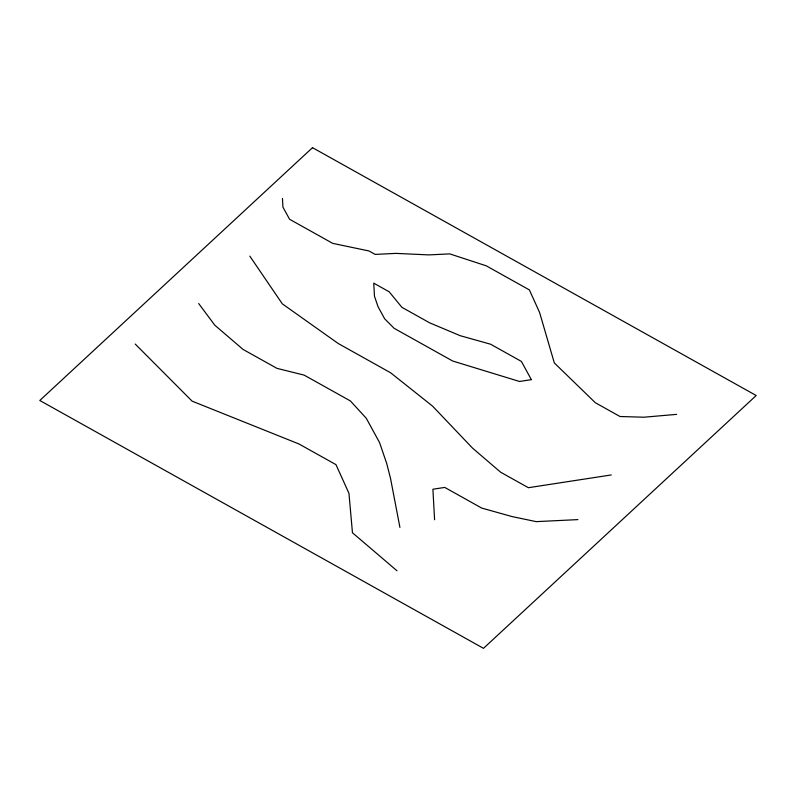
<?xml version="1.0" encoding="UTF-8"?>
<svg xmlns="http://www.w3.org/2000/svg" width="796" height="796" viewBox="0 0 796 796"><rect width="100%" height="100%" fill="white"/><g stroke="black" fill="none" stroke-linecap="round" stroke-linejoin="round"><path stroke-width="1.19" d="M611.278 474.943L528.375 487.709L500.644 472.217L472.426 448.019L432.576 406.129L390.637 372.787L338.25 343.524L282.311 303.833L249.815 256.133M676.62 414.368L643.924 417.213L619.994 416.507L595.348 402.736L554.324 362.936L539.598 312.51L529.39 289.923L486.256 265.824L449.76 253.884L428.915 254.899L395.98 253.387L375.135 254.402L368.976 250.959L332.718 243.367L289.585 219.268L282.938 207.119L282.461 198.403M577.916 519.609L536.215 521.639L512.047 516.574L481.719 508.077L444.745 487.421L432.905 489.241L434.586 519.728M397.005 570.782L352.469 532.783L348.956 493.331L335.982 464.645L299.007 443.989L192.135 401.164L135.23 344.051M198.682 303.535L214.811 325.206L243.029 349.404L276.918 368.339L304.162 375.125L350.389 400.945L366.269 418.258L379.563 442.566L386.687 463.421L390.488 478.207L399.92 527.42M312.51 147.668L39.8 400.478L483.49 648.332L756.2 395.522L312.51 147.668M531.36 379.652L519.519 381.473L452.695 361.026L394.149 328.32L384.667 318.808L378.02 306.659L374.468 296.221L373.742 283.157L389.144 291.764L401.95 307.365L429.681 322.848L460.257 335.713L490.585 344.21L521.4 361.424L531.36 379.652"/></g></svg>
